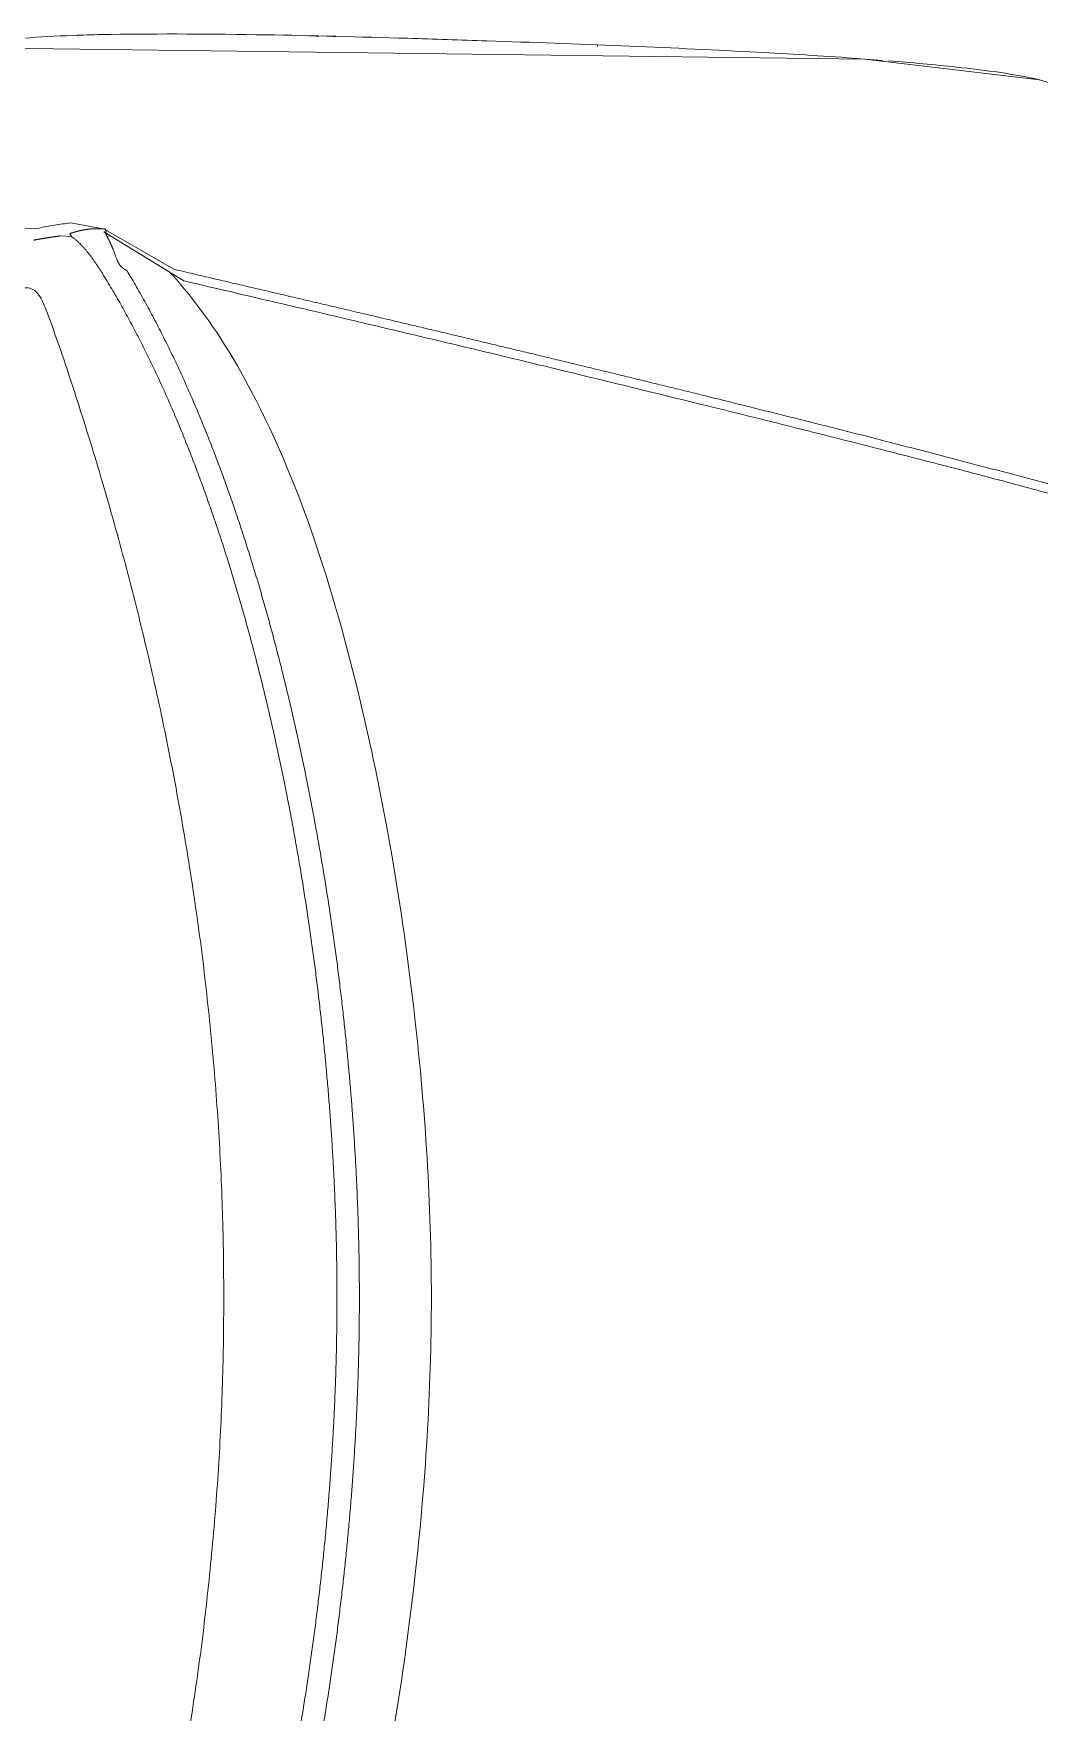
# Model space of a CAD drawing. Header units: metres. Extents: x -13194 to 152406, y -14653 to 29421.
# Drawn here: x 113260.6 to 113326.1, y 17072.9 to 17182.3 of the extents above; entities that cross this region are included whole.
import ezdxf
from ezdxf.xclip import XClip

# ---------------------------------------------------------------- set-up
doc = ezdxf.new("R2010")
doc.units = ezdxf.units.M
doc.header["$LTSCALE"] = 100
doc.header["$MEASUREMENT"] = 0
doc.header["$XCLIPFRAME"] = 0
doc.layers.get('0').update_dxf_attribs({"color": 9, "lineweight": 9})
for name, color, linetype, lineweight in [('04', 9, 'Continuous', 9), ('06D', 9, 'Continuous', 9), ('40M', 9, 'Continuous', 9)]:
    doc.layers.add(name, color=color, linetype=linetype, lineweight=lineweight)

# ---------------------------------------------------------------- blocks, each defined once
blk = doc.blocks.new('p-araba-polo')
for p, q in [((1.033, -0.6629), (1.0852, -0.695)), ((1.0841, -0.6962), (1.0396, -0.6705)), ((1.1066, -0.7007), (1.0845, -0.6967)), ((1.1134, -0.6923), (1.1062, -0.6918)), ((1.1073, -0.6936), (1.1062, -0.6918)), ((1.1134, -0.6923), (1.1134, -0.6923)), ((1.1367, -0.6968), (1.1276, -0.6974))]:
    blk.add_line(p, q)
for points, degree in [([(0.9187, 0), (0.9187, 0.0992), (0.9262, 0.1979), (0.9398, 0.2961), (0.9595, 0.3936), (0.9846, 0.4892), (1.0189, 0.5845), (1.0701, 0.6696)], 7), ([(1.0853, 0.6665), (1.0348, 0.5843), (0.9999, 0.4894), (0.9745, 0.3944), (0.9546, 0.2963), (0.9409, 0.1982), (0.9333, 0.099), (0.9333, 0)], 7), ([(0.9187, 0), (0.9187, -0.0992), (0.9262, -0.1979), (0.9398, -0.2961), (0.9595, -0.3936), (0.9846, -0.4892), (1.0189, -0.5845), (1.0701, -0.6696)], 7), ([(1.0853, -0.6665), (1.0348, -0.5843), (0.9999, -0.4894), (0.9745, -0.3944), (0.9546, -0.2963), (0.9409, -0.1982), (0.9333, -0.099), (0.9333, 0)], 7), ([(0.996, -0.6037), (0.96, -0.5393), (0.9375, -0.4684), (0.92, -0.3968)], 3), ([(1.0396, -0.6705), (0.9891, -0.6587), (0.9388, -0.647), (0.8888, -0.6352), (0.839, -0.6234), (0.7894, -0.6115), (0.7401, -0.5995), (0.6909, -0.5874)], 7), ([(1.0354, -0.6609), (1.0204, -0.6432), (1.0073, -0.6239), (0.996, -0.6037)], 3), ([(1.0419, -0.6684), (1.0406, -0.6669), (1.0392, -0.6654), (1.0379, -0.6639), (1.0366, -0.6624), (1.0354, -0.6609)], 5), ([(1.0354, -0.6609), (1.0366, -0.6624), (1.0379, -0.6639), (1.0392, -0.6654), (1.0406, -0.6669), (1.0419, -0.6684)], 5), ([(1.0412, -0.6668), (1.0411, -0.6669), (1.041, -0.667), (1.0408, -0.6672)], 3), ([(1.0412, -0.6668), (1.0411, -0.6668), (1.0411, -0.6669), (1.041, -0.667), (1.0409, -0.6671), (1.0408, -0.6672)], 5), ([(1.0853, -0.6665), (1.0897, -0.6737), (1.0944, -0.6806), (1.0995, -0.687), (1.1062, -0.6918)], 4), ([(1.0418, -0.6684), (1.0419, -0.6684), (1.0419, -0.6684), (1.0419, -0.6684), (1.0419, -0.6684), (1.0419, -0.6684), (1.0419, -0.6684)], 6), ([(1.0419, -0.6684), (1.0419, -0.6684), (1.0419, -0.6684), (1.0419, -0.6684), (1.0419, -0.6684), (1.0419, -0.6684), (1.0419, -0.6684)], 6), ([(1.07, -0.6707), (1.07, -0.6707), (1.07, -0.6707), (1.07, -0.6707), (1.07, -0.6707), (1.07, -0.6707)], 5), ([(1.07, -0.6707), (1.07, -0.6707), (1.07, -0.6707), (1.07, -0.6707), (1.07, -0.6707), (1.07, -0.6707)], 5), ([(1.0701, -0.6696), (1.0708, -0.6699), (1.0714, -0.6703), (1.0721, -0.6707), (1.0728, -0.6713), (1.0733, -0.6717), (1.0739, -0.6723)], 6), ([(1.0847, -0.695), (1.0835, -0.6928), (1.0823, -0.6905), (1.0812, -0.6883), (1.0802, -0.686), (1.0792, -0.6836)], 5), ([(1.131, -0.6895), (1.1285, -0.6899), (1.126, -0.6904), (1.1235, -0.6908), (1.121, -0.6912), (1.1184, -0.6916), (1.1159, -0.6919), (1.1134, -0.6923)], 7), ([(1.0819, -0.692), (1.0819, -0.692), (1.0819, -0.692), (1.0819, -0.6919)], 3), ([(1.0835, -0.6949), (1.0837, -0.6952), (1.0838, -0.6954), (1.0839, -0.6957), (1.084, -0.6959), (1.0841, -0.6962)], 5), ([(1.0852, -0.695), (1.0851, -0.695), (1.085, -0.695), (1.0849, -0.695), (1.0848, -0.695), (1.0846, -0.695)], 5), ([(1.0847, -0.695), (1.0849, -0.695), (1.085, -0.695), (1.0852, -0.695)], 3), ([(1.0856, -0.6968), (1.0855, -0.6968), (1.0854, -0.6968), (1.0853, -0.6968)], 3), ([(1.0895, -0.6969), (1.0887, -0.6969), (1.088, -0.6968), (1.0872, -0.6968), (1.0864, -0.6968), (1.0856, -0.6968)], 5), ([(1.0904, -0.6969), (1.0901, -0.6969), (1.0898, -0.6969), (1.0895, -0.6969)], 3), ([(1.093, -0.6968), (1.0935, -0.6968), (1.094, -0.6968), (1.0944, -0.6967), (1.0949, -0.6967), (1.0954, -0.6966)], 5), ([(1.0954, -0.6966), (1.0957, -0.6966), (1.0959, -0.6965), (1.0962, -0.6965), (1.0964, -0.6964), (1.0967, -0.6964)], 5), ([(1.0967, -0.6964), (1.0963, -0.6965), (1.0958, -0.6965), (1.0954, -0.6966)], 3), ([(1.0967, -0.6964), (1.0969, -0.6964), (1.0972, -0.6963), (1.0974, -0.6963), (1.0977, -0.6962), (1.0979, -0.6962)], 5), ([(1.0979, -0.6962), (1.0975, -0.6963), (1.0971, -0.6963), (1.0967, -0.6964)], 3), ([(1.0979, -0.6962), (1.0992, -0.696), (1.1005, -0.6957), (1.1018, -0.6955), (1.103, -0.6951), (1.1043, -0.6947)], 5), ([(1.1043, -0.6947), (1.1046, -0.6947), (1.1048, -0.6946), (1.1051, -0.6945), (1.1054, -0.6944), (1.1056, -0.6943)], 5), ([(1.1056, -0.6943), (1.1052, -0.6945), (1.1048, -0.6946), (1.1043, -0.6947)], 3), ([(1.1056, -0.6943), (1.1057, -0.6943), (1.1058, -0.6942), (1.1059, -0.6942), (1.1059, -0.6942), (1.106, -0.6942)], 5), ([(1.106, -0.6942), (1.1059, -0.6942), (1.1057, -0.6943), (1.1056, -0.6943)], 3), ([(1.106, -0.6942), (1.1063, -0.6941), (1.1065, -0.694), (1.1067, -0.6939), (1.107, -0.6937), (1.1073, -0.6936)], 5), ([(1.106, -0.6942), (1.106, -0.6942), (1.106, -0.6942), (1.106, -0.6942)], 3), ([(1.1062, -0.6922), (1.1062, -0.6921), (1.1062, -0.6921), (1.1062, -0.692), (1.1062, -0.692), (1.1062, -0.6919)], 5), ([(1.1062, -0.6922), (1.1062, -0.6921), (1.1062, -0.6921), (1.1062, -0.692), (1.1062, -0.692), (1.1062, -0.6919)], 5), ([(1.1062, -0.6919), (1.1062, -0.6919), (1.1062, -0.6919), (1.1062, -0.6919), (1.1062, -0.6919), (1.1062, -0.6919)], 5), ([(1.1062, -0.6919), (1.1062, -0.6919), (1.1062, -0.6919), (1.1062, -0.6919)], 3), ([(1.1073, -0.6936), (1.1073, -0.6935), (1.1074, -0.6935), (1.1074, -0.6934), (1.1074, -0.6934), (1.1075, -0.6933)], 5), ([(0.5299, -0.8023), (0.5443, -0.8039), (0.5588, -0.8052), (0.5741, -0.8064)], 3), ([(0.7638, -0.8164), (0.7637, -0.8164), (0.7637, -0.8163), (0.7636, -0.8162), (0.7635, -0.8161), (0.7634, -0.8159)], 5), ([(0.7638, -0.8164), (0.7637, -0.8164), (0.7637, -0.8163), (0.7636, -0.8162), (0.7635, -0.8161), (0.7634, -0.8159)], 5), ([(1.1009, -0.8231), (1.1242, -0.8223), (1.1443, -0.821), (1.1589, -0.8187)], 3), ([(0.9357, -0.8222), (0.9352, -0.8222), (0.9348, -0.8222), (0.9343, -0.8222)], 3), ([(0.9453, -0.8224), (0.9455, -0.8224), (0.9457, -0.8224), (0.9459, -0.8223), (0.9461, -0.8222), (0.9463, -0.8221)], 5), ([(0.9453, -0.8224), (0.9455, -0.8224), (0.9457, -0.8224), (0.9459, -0.8223), (0.9461, -0.8222), (0.9463, -0.8221)], 5), ([(1.0811, -0.8236), (1.0881, -0.8235), (1.0946, -0.8233), (1.1009, -0.8231)], 3), ([(1.1004, -0.8231), (1.1009, -0.8231), (1.1013, -0.8231), (1.1018, -0.8231), (1.1022, -0.823), (1.1026, -0.8229)], 5), ([(1.1026, -0.8229), (1.1022, -0.823), (1.1018, -0.8231), (1.1013, -0.8231), (1.1009, -0.8231), (1.1004, -0.8231)], 5), ([(1.1014, -0.8231), (1.1013, -0.8231), (1.1011, -0.8231), (1.101, -0.8231), (1.1008, -0.8231), (1.1007, -0.8231), (1.1006, -0.8231), (1.1004, -0.8231)], 7), ([(1.1004, -0.8231), (1.1008, -0.8231), (1.1011, -0.8231), (1.1015, -0.8231)], 3)]:
    blk.add_open_spline(points, degree=degree)
for points, degree, knots in [([(1.007, 0), (1.0071, 0.0093), (1.0072, 0.0278), (1.0078, 0.0557), (1.0089, 0.0835), (1.0105, 0.1113), (1.0124, 0.1391), (1.0149, 0.1668), (1.0177, 0.1945), (1.0209, 0.2221), (1.0246, 0.2497), (1.0287, 0.2773), (1.0332, 0.3047), (1.0381, 0.3322), (1.0434, 0.3595), (1.049, 0.3867), (1.0551, 0.4139), (1.0616, 0.441), (1.0684, 0.468), (1.0756, 0.4949), (1.0831, 0.5217), (1.091, 0.5484), (1.0965, 0.5661), (1.0993, 0.5749)], 3, [0, 0, 0, 0, 0.047619, 0.095238, 0.142857, 0.190476, 0.238095, 0.285714, 0.333333, 0.380952, 0.428571, 0.47619, 0.523809, 0.571428, 0.619047, 0.666666, 0.714285, 0.761904, 0.809523, 0.857143, 0.904762, 0.952381, 1, 1, 1, 1]), ([(0.92, 0.3968), (0.9028, 0.3261), (0.8804, 0.1943), (0.8718, 0.0608), (0.8718, 0)], 3, [0, 0, 0, 0, 0.54461, 1, 1, 1, 1]), ([(0.92, -0.3968), (0.9028, -0.3261), (0.8804, -0.1943), (0.8718, -0.0608), (0.8718, 0)], 3, [0, 0, 0, 0, 0.54461, 1, 1, 1, 1]), ([(1.007, 0), (1.0071, -0.0093), (1.0072, -0.0278), (1.0078, -0.0557), (1.0089, -0.0835), (1.0105, -0.1113), (1.0124, -0.1391), (1.0149, -0.1668), (1.0177, -0.1945), (1.0209, -0.2221), (1.0246, -0.2497), (1.0287, -0.2773), (1.0332, -0.3047), (1.0381, -0.3322), (1.0434, -0.3595), (1.049, -0.3867), (1.0551, -0.4139), (1.0616, -0.441), (1.0684, -0.468), (1.0756, -0.4949), (1.0831, -0.5217), (1.091, -0.5484), (1.0965, -0.5661), (1.0993, -0.5749)], 3, [0, 0, 0, 0, 0.047619, 0.095238, 0.142857, 0.190476, 0.238095, 0.285714, 0.333333, 0.380952, 0.428571, 0.47619, 0.523809, 0.571428, 0.619047, 0.666666, 0.714285, 0.761904, 0.809523, 0.857143, 0.904762, 0.952381, 1, 1, 1, 1]), ([(0.6916, -0.5814), (0.6764, -0.5776), (0.6461, -0.5701), (0.6008, -0.5587), (0.5557, -0.5472), (0.5107, -0.5355), (0.4661, -0.5235), (0.4216, -0.5114), (0.3923, -0.5031), (0.3777, -0.4989)], 3, [0, 0, 0, 0, 0.142912, 0.285805, 0.428682, 0.57154, 0.714362, 0.857157, 1, 1, 1, 1]), ([(0.3769, -0.5048), (0.3854, -0.5073), (0.4025, -0.5121), (0.4283, -0.5193), (0.4542, -0.5264), (0.4802, -0.5334), (0.5063, -0.5403), (0.5325, -0.5472), (0.5587, -0.554), (0.5851, -0.5608), (0.6115, -0.5675), (0.6379, -0.5742), (0.6644, -0.5808), (0.6821, -0.5852), (0.6909, -0.5874)], 3, [0, 0, 0, 0, 0.083342, 0.166682, 0.25, 0.333306, 0.416615, 0.499936, 0.583268, 0.666606, 0.749946, 0.83329, 0.916643, 1, 1, 1, 1]), ([(1.0993, -0.5749), (1.102, -0.5834), (1.1072, -0.5996), (1.1147, -0.6221), (1.1199, -0.6361), (1.1222, -0.6424)], 3, [0, 0, 0, 0, 0.374907, 0.71679, 1, 1, 1, 1]), ([(1.033, -0.6629), (1.0101, -0.6576), (0.9644, -0.6469), (0.8959, -0.6308), (0.8275, -0.6145), (0.7594, -0.598), (0.7142, -0.5869), (0.6916, -0.5814)], 3, [0, 0, 0, 0, 0.200074, 0.400125, 0.600159, 0.800117, 1, 1, 1, 1]), ([(1.1426, -0.6577), (1.141, -0.658), (1.1379, -0.6585), (1.1335, -0.6585), (1.1295, -0.6564), (1.1265, -0.6525), (1.1242, -0.6477), (1.1229, -0.6442), (1.1222, -0.6424)], 3, [0, 0, 0, 0, 0.19548, 0.351811, 0.493077, 0.645392, 0.816793, 1, 1, 1, 1]), ([(1.1222, -0.6424), (1.1229, -0.6442), (1.1242, -0.6477), (1.1265, -0.6525), (1.1295, -0.6564), (1.1335, -0.6585), (1.1379, -0.6585), (1.141, -0.658), (1.1426, -0.6577)], 3, [0, 0, 0, 0, 0.183207, 0.354608, 0.506923, 0.648189, 0.80452, 1, 1, 1, 1]), ([(1.0739, -0.6723), (1.0744, -0.6729), (1.0755, -0.6741), (1.0761, -0.6756), (1.0764, -0.6763)], 3, [0, 0, 0, 0, 0.499911, 1, 1, 1, 1]), ([(1.0764, -0.6763), (1.0769, -0.6775), (1.0778, -0.68), (1.0787, -0.6824), (1.0792, -0.6836)], 3, [0, 0, 0, 0, 0.511036, 1, 1, 1, 1]), ([(1.0835, -0.6949), (1.0835, -0.6949), (1.0835, -0.6949), (1.0835, -0.6949), (1.0835, -0.6949), (1.0835, -0.6949), (1.0835, -0.6949), (1.0835, -0.6949), (1.0835, -0.6949), (1.0835, -0.6949), (1.0835, -0.6949)], 5, [0, 0, 0, 0, 0, 0, 1, 1, 1, 1, 1, 1.000001, 1.000001, 1.000001, 1.000001, 1.000001, 1.000001]), ([(1.0853, -0.6968), (1.0851, -0.6968), (1.0847, -0.6968), (1.0844, -0.6966), (1.0841, -0.6965), (1.0841, -0.6963), (1.0841, -0.6962)], 3, [0, 0, 0, 0, 0.226641, 0.489612, 0.73866, 1, 1, 1, 1]), ([(1.093, -0.6968), (1.0925, -0.6969), (1.0916, -0.6969), (1.0908, -0.6969), (1.0904, -0.6969)], 3, [0, 0, 0, 0, 0.627101, 1, 1, 1, 1]), ([(1.0954, -0.6966), (1.095, -0.6967), (1.0942, -0.6968), (1.0934, -0.6968), (1.093, -0.6968)], 3, [0, 0, 0, 0, 0.505636, 1, 1, 1, 1]), ([(1.1073, -0.6936), (1.1072, -0.6936), (1.107, -0.6938), (1.1066, -0.6939), (1.1062, -0.6941), (1.106, -0.6942)], 3, [0, 0, 0, 0, 0.23445, 0.472231, 1, 1, 1, 1]), ([(1.1066, -0.7007), (1.1085, -0.7005), (1.1121, -0.7001), (1.1174, -0.6992), (1.1226, -0.6983), (1.1259, -0.6977), (1.1276, -0.6974)], 3, [0, 0, 0, 0, 0.249853, 0.499728, 0.749768, 1, 1, 1, 1]), ([(1.1075, -0.6933), (1.1074, -0.6934), (1.1074, -0.6935), (1.1073, -0.6935), (1.1073, -0.6936)], 3, [0, 0, 0, 0, 0.501057, 1, 1, 1, 1]), ([(0.4758, -0.7941), (0.4779, -0.7946), (0.4931, -0.7978), (0.5106, -0.8003), (0.5297, -0.8023)], 3, [0, 0, 0, 0, 0.124213, 1, 1, 1, 1]), ([(0.578, -0.8067), (0.5852, -0.8073), (0.6136, -0.8094), (0.6943, -0.8142), (0.7938, -0.8181), (0.9022, -0.8216), (0.9869, -0.8238), (1.0486, -0.8241), (1.0808, -0.8236)], 3, [0, 0, 0, 0, 0.049552, 0.182368, 0.511137, 0.607099, 0.78604, 1, 1, 1, 1]), ([(0.5894, -0.8074), (0.5894, -0.8074), (0.5894, -0.8074), (0.5894, -0.8074), (0.5894, -0.8074), (0.5894, -0.8074), (0.5894, -0.8074), (0.5894, -0.8074), (0.5894, -0.8074), (0.5894, -0.8074), (0.5894, -0.8074), (0.5894, -0.8074), (0.5894, -0.8074), (0.5894, -0.8074), (0.5894, -0.8074)], 7, [0, 0, 0, 0, 0, 0, 0, 0, 1, 1, 1, 1, 1, 1, 1, 1, 1, 1, 1, 1, 1, 1, 1])]:
    blk.add_open_spline(points, degree=degree, knots=knots)
at = {"layer": '40M'}
blk.add_lwpolyline([(1.4623, 0.8171), (0.9458, 0.8223), (0.578, 0.8067), (0.3308, 0.7495), (0.3178, 0.7481), (0.2298, 0.7039), (0.1529, 0.6267), (0.0785, 0.486), (0.0318, 0.348), (0.0198, 0.2967), (0.0036, 0.1306), (0.0036, -0.1306), (0.0165, -0.267), (0.042, -0.3799), (0.0751, -0.4781), (0.1529, -0.6267), (0.3308, -0.7495), (0.4757, -0.7941), (0.5894, -0.8074), (1.2716, -0.8161)], dxfattribs=at)
blk = doc.blocks.new('p-cati_vw')
at = {"layer": '04'}
ref = blk.add_blockref('p-araba-polo', (3003.79, -3104.79), dxfattribs=dict(at, xscale=100, yscale=100, zscale=100, rotation=270))
XClip(ref).set_block_clipping_path([(-0.0924763951, -0.9835002962), (4.0650970395, 0.9845199444)])

msp = doc.modelspace()

# ---------------------------------------------------------------- block references
at = {"layer": '06D', "rotation": 269.9999999998917}
msp.add_blockref('p-cati_vw', (116478.49, 20103.68), dxfattribs=at)

doc.saveas('drawing.dxf')
